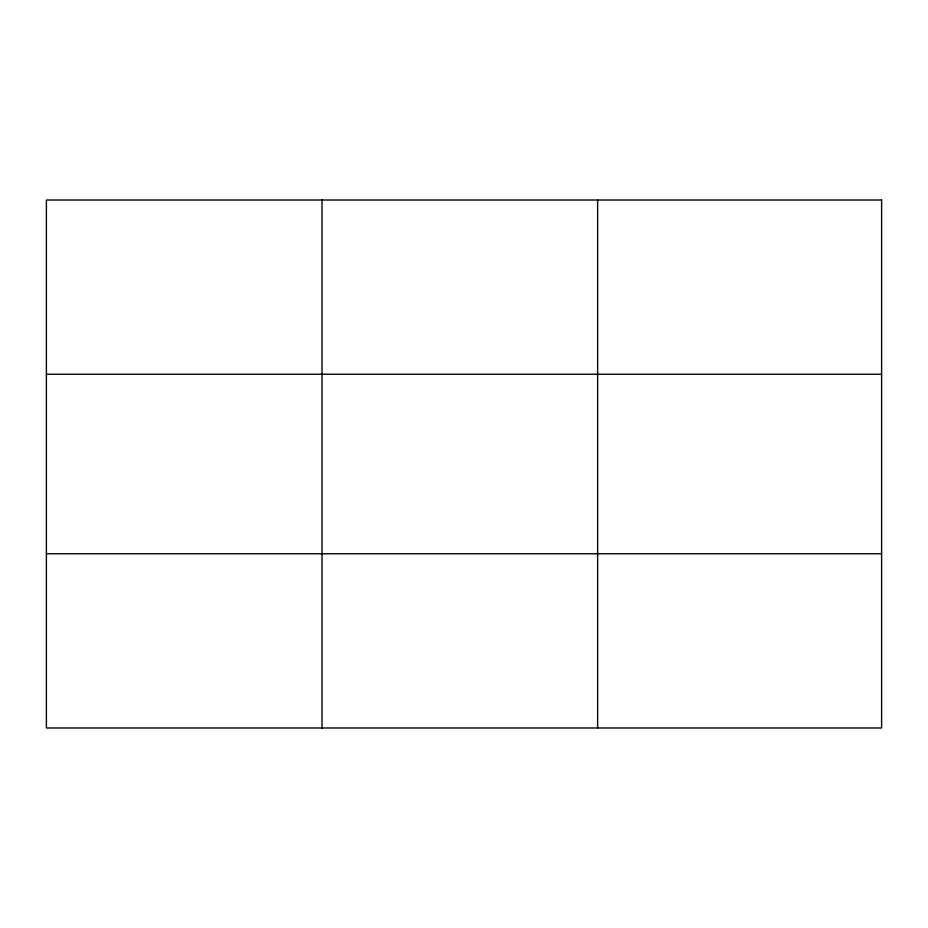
<?xml version="1.0" encoding="UTF-8"?>
<svg xmlns="http://www.w3.org/2000/svg" width="928" height="928" viewBox="0 0 928 928"><rect width="100%" height="100%" fill="white"/><g stroke="black" fill="none" stroke-linecap="round" stroke-linejoin="round"><path stroke-width="1.39" d="M322.016 200.019L322.016 727.981M597.632 200.019L597.632 727.981M46.4 374.251L881.6 374.251M46.4 553.749L881.6 553.749M881.6 200.019L881.6 727.981L46.4 727.981L46.4 200.019L881.6 200.019"/></g></svg>
